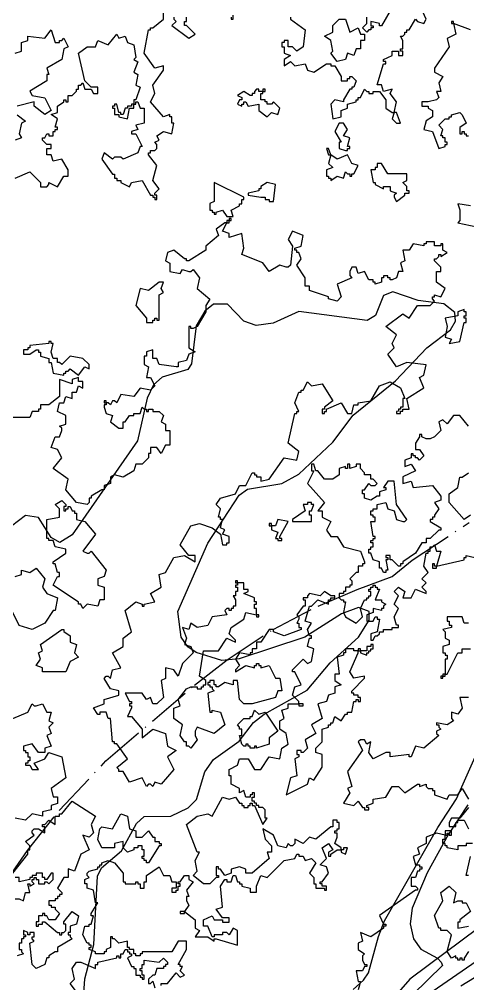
# Model space of a CAD drawing. Header units: metres. Extents: x -400 to 800, y -650 to 500.
# Drawn here: x 184.2 to 237.1, y -586.3 to -472.5 of the extents above; entities that cross this region are included whole.
import ezdxf

# ---------------------------------------------------------------- set-up
doc = ezdxf.new("R2010")
doc.units = ezdxf.units.M
doc.header["$LTSCALE"] = 2
doc.linetypes.add('DASHDOT', pattern=[3.556, 2.54, -0.508, 0, -0.508])
doc.linetypes.add('PHANTOM', pattern=[6.35, 3.175, -0.635, 0.635, -0.635, 0.635, -0.635])
for name, color, linetype in [('SITE-PATH', 84, 'CONTINUOUS'), ('SITE-PROPERTY', 7, 'PHANTOM'), ('SITE-SETBACK-WATER', 1, 'DASHDOT'), ('SITE-TREE-CANOPY', 94, 'CONTINUOUS'), ('TOPO-CONTOUR-MAJOR', 8, 'CONTINUOUS'), ('TOPO-CONTOUR-MINOR', 9, 'CONTINUOUS')]:
    doc.layers.add(name, color=color, linetype=linetype)

msp = doc.modelspace()

# ---------------------------------------------------------------- linework, layer by layer
at = {"layer": 'SITE-PATH'}
for points in [[(223.6, -586.97), (224.8, -585.85), (225.4, -584.99), (226.56, -580.71), (227.29, -578.88), (233.57, -567.86), (235.78, -564.47), (238.92, -557.39)], [(237.11, -565.18), (234.85, -568.64), (232.32, -573.2), (230.56, -577.36), (230.32, -579.21), (230.72, -580.99), (231.57, -582.21), (233.54, -583.28), (233.96, -583.73), (234.11, -584.15), (228.86, -589.27)]]:
    msp.add_lwpolyline(points, dxfattribs=at)
at = {"layer": 'SITE-PROPERTY'}
msp.add_lwpolyline([(240.06, -584.29), (236.27, -586.56)], dxfattribs=at)
at = {"layer": 'SITE-SETBACK-WATER'}
msp.add_lwpolyline([(182.3, -574.66), (185.15, -570.57), (188.88, -565.85), (194.4, -560), (204.87, -551.06), (208.73, -548.07), (214.13, -544.48), (219.44, -541.73), (224.04, -539.78), (228.19, -538.25), (230.55, -536.32), (237.28, -531.87)], dxfattribs=at)
at = {"layer": 'SITE-TREE-CANOPY'}
for points in [[(216.18, -472.25), (216.18, -472.51), (217.93, -473.75), (217.68, -475.76), (216.93, -476.26), (216.43, -475.76), (215.93, -475.76), (215.93, -475.01), (215.43, -475.01), (215.43, -475.26), (215.18, -475.26), (215.18, -475.76), (215.43, -475.76), (215.43, -476.5), (216.18, -476.76), (215.43, -477.26), (215.43, -478), (216.18, -477.5), (216.68, -478), (217.93, -477.76), (218.18, -478.5), (218.93, -478.76), (220.43, -477.76), (220.93, -477.76), (220.93, -478), (221.43, -478), (222.18, -479.26), (222.18, -479.76), (222.93, -479.76), (222.93, -479.51), (223.18, -479.51), (223.18, -479.26), (223.43, -479.26), (223.93, -479.76), (223.68, -480.51), (223.43, -480.51), (223.43, -480.75), (223.18, -480.75), (222.43, -482.01), (222.43, -482.25), (221.43, -482.01), (220.93, -482.51), (221.18, -484.26), (222.18, -484.01), (222.18, -483.25), (222.93, -483.01), (222.93, -482.51), (223.93, -482.25), (223.93, -482.01), (224.18, -482.01), (224.18, -481.75), (224.43, -481.75), (224.93, -480.75), (225.18, -481.01), (225.43, -481.01), (225.43, -481.25), (225.93, -481.25), (225.93, -481.01), (226.68, -481.01), (227.43, -482.01), (227.43, -483.01), (228.18, -483.51), (228.43, -483.51), (228.68, -482.25), (227.93, -481.25), (228.18, -480.75), (227.18, -481.01), (226.93, -480.25), (226.43, -480.25), (227.18, -477.76), (227.43, -477.76), (227.43, -477.5), (227.18, -477.5), (227.18, -477.26), (228.18, -476.76), (228.18, -476.26), (228.93, -476.26), (228.93, -476.76), (229.43, -476.76), (229.43, -476.26), (229.18, -476.26), (229.18, -476), (229.43, -476), (229.43, -475), (229.18, -474.51), (229.43, -474.51), (229.68, -474.26), (229.68, -474.01), (229.93, -474.01), (229.93, -473.76), (230.18, -473.76), (230.93, -472.51), (231.18, -472.75), (231.93, -473.01), (232.18, -472.51), (231.43, -470.75)], [(183.68, -491.26), (185.43, -490.5), (186.68, -491.76), (186.68, -492.26), (187.43, -492.26), (187.68, -492.01), (187.68, -491.76), (188.68, -492.26), (189.43, -491), (189.93, -491), (189.93, -490.26), (189.18, -489), (188.18, -489.26), (187.93, -488.5), (187.43, -488.5), (187.43, -487.76), (187.93, -487.76), (187.93, -487.26), (187.43, -487.26), (186.93, -486.76), (186.93, -486.51), (187.18, -486.51), (187.43, -486.01), (187.68, -486.01), (187.68, -486.25), (188.18, -486.25), (188.18, -485.75), (188.43, -485.75), (188.43, -485.51), (188.68, -485.51), (188.68, -485.25), (188.43, -485.25), (188.68, -484.25), (187.93, -483.75), (188.68, -483.51), (188.68, -482.76), (189.43, -482.26), (189.43, -482.01), (189.68, -482.01), (189.68, -482.26), (189.93, -482.26), (189.93, -481.51), (190.43, -481.51), (190.93, -481), (190.93, -480.76), (191.18, -480.76), (191.18, -480.26), (191.43, -480.26), (191.68, -480), (191.93, -480.76), (192.68, -480.76), (192.93, -481.26), (193.43, -481.26), (193.43, -480.5), (192.68, -480.5), (191.93, -479.76), (191.18, -476.51), (192.18, -475.75), (193.18, -475.75), (193.43, -475.01), (194.68, -475.51), (195.68, -474.25), (195.93, -474.75), (196.68, -474.51), (196.93, -475.25), (197.68, -475.51), (197.93, -477.01), (197.68, -477.26), (198.18, -477.51), (197.68, -478.76), (198.18, -479), (197.93, -480.26), (198.43, -480.5), (197.93, -482.01), (197.68, -482.01), (197.68, -482.51), (197.93, -482.51), (197.93, -482.26), (198.18, -482.26), (198.43, -483.01), (198.93, -483.01), (198.93, -484.75), (197.93, -485.01), (198.18, -485.51), (197.43, -485.76), (197.43, -486.01), (197.93, -486.01), (198.68, -487.5), (198.43, -487.5), (198.18, -488.26), (196.43, -489), (196.18, -488.76), (195.43, -488.76), (195.18, -489), (194.18, -488.26), (193.93, -489), (195.18, -490.76), (195.43, -490.76), (195.43, -491.26), (195.68, -491.26), (195.68, -491.51), (196.18, -491.51), (196.18, -491.76), (197.18, -492.26), (197.43, -491.76), (198.68, -491.51), (199.68, -493.25), (199.93, -493.25), (199.93, -493.51), (200.18, -493.51), (200.18, -493.75), (200.43, -493.75), (200.43, -493.25), (200.18, -493.25), (200.18, -493.01), (200.68, -492.51), (199.93, -491.51), (200.43, -489.76), (199.43, -488.5), (199.43, -488.26), (199.68, -488.26), (199.68, -488), (200.18, -488), (200.43, -487.76), (200.43, -487.26), (200.18, -487.01), (200.68, -486.76), (200.43, -486.26), (201.18, -485.76), (202.18, -486.01), (202.43, -484.75), (202.18, -484.75), (202.18, -484.01), (201.93, -484.01), (201.93, -483.75), (201.18, -484.01), (199.68, -482.26), (200.18, -481.26), (199.93, -480.26), (201.18, -478.5), (201.18, -478), (200.18, -478.26), (198.93, -476.51), (199.43, -473.75), (199.68, -473.75), (199.68, -473.51), (199.93, -473.51), (201.18, -472.51), (201.18, -471.26)], [(209.18, -472.25), (209.18, -472.51), (209.43, -472.51), (209.43, -472.01)], [(227.93, -471.51), (226.93, -473.26), (226.68, -473.26), (226.68, -473.01), (225.68, -472.75), (225.68, -473.26), (225.93, -473.26), (225.93, -473.51), (225.68, -473.51), (225.68, -473.76), (225.43, -473.76), (225.18, -474.01), (224.68, -473.51), (225.18, -473.01), (225.18, -472.25)], [(202.43, -472.26), (202.43, -472.51), (202.68, -472.75), (202.18, -473.25), (204.18, -474.75), (204.93, -474.25), (203.93, -473.25), (203.68, -473.25), (203.68, -472.75), (203.93, -472.75), (203.93, -472.25)], [(237.43, -473.76), (235.43, -473.01), (235.68, -474.26), (234.68, -474.76), (234.93, -475.76), (233.18, -478.26), (233.18, -478.76), (234.18, -479.25), (233.68, -480.01), (233.93, -481.01), (233.43, -481.01), (233.68, -481.75), (233.43, -482.01), (232.43, -482.25), (231.68, -482.25), (231.68, -482.76), (232.43, -482.76), (232.43, -483.01), (232.93, -483.26), (232.93, -484.01), (232.18, -484.5), (231.93, -485.5), (232.93, -485.76), (233.68, -487.76), (234.43, -487.51), (234.43, -487.26), (234.68, -487.26), (234.68, -487), (234.43, -487), (234.43, -486.5), (234.18, -486.5), (234.18, -486.26), (233.93, -486.26), (234.18, -485.5), (233.68, -485), (234.43, -484.26), (234.93, -484.26), (234.93, -484.01), (235.18, -484.01), (235.18, -483.76), (236.18, -483.51), (236.43, -483.76), (236.93, -484.76), (236.18, -485.26), (236.18, -486), (236.43, -486), (236.43, -485.76), (236.68, -485.76), (236.68, -486), (236.93, -486), (236.93, -486.26), (237.18, -486.26)], [(183.68, -476.51), (184.43, -476.25), (184.43, -475.25), (185.18, -475.01), (185.18, -474.51), (187.18, -474.75), (187.93, -473.75), (188.43, -475.25), (188.93, -475.25), (188.93, -475.01), (189.18, -475.01), (189.43, -474.75), (189.93, -475.75), (189.43, -476.01), (189.18, -477.26), (187.43, -478.26), (187.68, -479), (187.43, -479), (187.43, -479.76), (185.43, -481), (185.68, -481.5), (187.18, -481.76), (187.93, -483.26), (187.18, -483.75), (185.93, -482.76), (185.93, -482.26), (183.93, -482.76)], [(183.93, -483.76), (184.93, -484.51), (184.43, -484.75), (184.18, -486.01), (184.43, -486.51), (183.68, -486.75)], [(237.43, -494.5), (235.93, -494.26), (236.18, -495), (236.18, -496.26), (235.93, -496.5), (238.18, -497.01)], [(200.93, -586.5), (200.93, -586.26), (201.68, -586.26), (202.68, -585), (203.18, -585.5), (203.68, -585.26), (203.18, -584.76), (203.43, -584.26), (203.18, -584.26), (203.18, -584.01), (202.93, -584.01), (203.93, -582.25), (203.93, -581.25), (202.93, -581.25), (202.18, -582.51), (198.68, -582.51), (198.68, -582.75), (198.43, -582.75), (198.43, -583.01), (197.93, -583.01), (197.93, -582.75), (197.68, -582.75), (197.68, -582.25), (197.18, -582.25), (197.18, -582.01), (196.93, -582.01), (196.93, -581.25), (195.93, -581.51), (195.43, -581.01), (195.18, -581.01), (195.18, -580.75), (194.93, -580.75), (194.93, -582.01), (194.43, -582.25), (194.43, -582.51), (194.18, -582.51), (194.18, -582.75), (193.18, -582.75), (193.18, -582.51), (192.43, -582.25), (192.43, -582.01), (192.68, -582.01), (192.68, -581.75), (192.43, -581.75), (192.43, -581.51), (192.18, -581.51), (191.68, -580.51), (191.93, -579.51), (192.43, -579.51), (192.43, -579.26), (192.68, -579.26), (192.93, -578.26), (192.68, -578.26), (192.68, -578), (193.43, -576.76), (193.18, -576.76), (192.93, -575.26), (192.18, -575.01), (192.18, -574.51), (191.93, -574.51), (191.93, -574.01), (192.43, -573.75), (192.18, -573.51), (192.18, -573.25), (192.43, -573.01), (193.43, -572.75), (193.43, -572.51), (193.68, -572.51), (193.68, -572.25), (193.93, -572.25), (193.93, -572.01), (194.68, -571.75), (195.43, -572.01), (196.43, -573.25), (196.43, -574.26), (196.68, -574.26), (196.68, -574.51), (197.93, -574.51), (197.93, -574.26), (198.18, -574.26), (198.18, -574.51), (198.43, -574.51), (198.43, -575.01), (198.93, -575.01), (198.93, -574.26), (199.18, -574.26), (199.18, -573.51), (200.68, -572.51), (201.18, -573.51), (201.93, -573.51), (202.18, -574.26), (202.68, -574.26), (202.68, -575), (202.18, -575), (202.18, -575.5), (202.68, -575.5), (202.68, -575.26), (202.93, -575.26), (202.93, -574.76), (203.18, -574.76), (203.18, -574.51), (202.93, -574.51), (202.93, -574.26), (203.18, -574.26), (203.68, -573.51), (204.18, -573.51), (204.18, -574.01), (204.68, -574.26), (203.93, -575.26), (204.18, -576), (203.93, -576), (203.93, -576.5), (204.18, -577), (203.68, -577.76), (204.93, -578.76), (204.93, -579.75), (205.43, -580.01), (204.93, -580.75), (206.43, -580.75), (207.18, -581.25), (207.18, -581.01), (207.43, -581.01), (209.93, -581.75), (209.93, -580.01), (209.43, -579.75), (208.93, -580.51), (208.68, -580.25), (208.18, -580.25), (208.18, -580.51), (207.18, -580.51), (207.18, -580.75), (206.93, -580.75), (206.43, -579.51), (205.93, -579.51), (205.93, -578.76), (206.93, -578.26), (207.18, -578.76), (208.18, -578.76), (208.18, -579.01), (208.93, -579.01), (208.93, -578.51), (208.18, -578.51), (207.43, -577.51), (208.18, -577.26), (207.93, -574.76), (208.43, -574.01), (208.68, -574.01), (208.68, -574.26), (209.18, -574.26), (209.43, -573.51), (209.68, -573.51), (209.93, -574.26), (210.18, -574.26), (210.18, -574.5), (210.43, -574.5), (210.43, -574.76), (211.43, -575), (211.43, -575.5), (212.18, -575.5), (212.18, -574.76), (212.68, -573.51), (213.43, -573.76), (215.43, -571.75), (216.68, -571.51), (216.93, -571.01), (217.18, -571.01), (217.18, -571.25), (217.68, -571.25), (217.93, -571.76), (218.68, -571.51), (219.18, -572.01), (218.43, -573.26), (218.93, -573.76), (218.93, -574.5), (219.18, -574.5), (219.18, -575), (220.18, -575), (220.18, -575.26), (220.43, -575.26), (220.43, -574.76), (219.93, -574.76), (219.93, -574.5), (219.68, -574.5), (219.68, -574.26), (219.93, -574.26), (220.68, -573.26), (220.43, -572.51), (219.68, -572.26), (220.43, -571.51), (219.93, -570.25), (220.68, -569.75), (221.18, -570.51), (220.68, -570.75), (220.68, -571.25), (220.93, -571.25), (220.93, -571.01), (221.68, -570.51), (222.18, -570.51), (222.18, -570.25), (221.43, -569.75), (221.68, -569.01), (221.68, -568.51), (221.43, -568.51), (221.43, -568.25), (221.68, -568.25), (221.68, -568.01), (221.93, -568.01), (221.93, -567.26), (221.68, -567.26), (221.68, -567.01), (221.18, -567.01), (221.18, -567.76), (220.93, -567.76), (219.18, -569.25), (218.43, -569.01), (217.68, -569.75), (216.68, -569.25), (216.68, -569.75), (216.43, -570.01), (216.18, -570.01), (215.93, -569.75), (215.68, -570.25), (214.68, -570.01), (214.18, -568.76), (212.93, -568.01), (213.18, -569.25), (213.93, -570.01), (213.93, -570.75), (213.43, -570.75), (213.68, -571.51), (211.68, -573.26), (210.93, -573.26), (210.93, -572.76), (210.18, -572.51), (209.18, -572.76), (209.18, -573.26), (208.43, -573.51), (207.93, -572.76), (207.68, -572.76), (207.68, -572.51), (207.43, -572.51), (207.43, -573.51), (207.68, -573.51), (207.68, -573.76), (207.43, -573.76), (206.68, -574.5), (205.93, -574.51), (204.68, -573.51), (205.18, -573.01), (204.93, -571.75), (205.43, -570.75), (205.18, -570.75), (203.93, -567.5), (205.18, -566.5), (206.43, -566.26), (206.93, -566.5), (208.18, -564.26), (208.93, -564.5), (209.68, -564.26), (210.18, -565), (210.43, -565), (210.43, -565.26), (210.68, -565.26), (210.68, -565.5), (211.18, -565.5), (211.18, -565.26), (211.43, -565.26), (211.43, -565), (211.68, -565), (211.68, -565.26), (211.93, -565.26), (212.93, -567.51), (213.43, -566.76), (213.18, -566.76), (213.18, -565.76), (212.93, -565.5), (212.43, -565.5), (212.43, -565.26), (212.18, -565.26), (212.18, -565), (211.93, -565), (211.93, -564.76), (211.68, -564.76), (211.68, -564.26), (211.93, -564.26), (211.93, -563.76), (211.68, -563.76), (211.68, -564.01), (211.43, -564.01), (211.43, -564.26), (210.93, -564.26), (210.68, -563.51), (210.18, -563.76), (210.18, -563.26), (209.18, -562.76), (209.18, -561.75), (208.93, -561.75), (208.93, -561.01), (209.93, -560.51), (210.18, -559.75), (211.18, -559.75), (211.93, -561.01), (212.68, -561.01), (213.68, -559.51), (214.93, -559.75), (215.18, -558.51), (215.93, -558.01), (215.68, -556.76), (214.93, -556.26), (214.93, -555.26), (215.43, -555), (215.18, -554.01), (215.93, -553.76), (215.93, -553.26), (217.18, -553.26), (217.18, -553.01), (216.43, -552.26), (216.68, -551.25), (217.43, -551.01), (216.68, -549.51), (216.43, -549.51), (216.43, -549.25), (217.68, -548.01), (218.18, -548.51), (218.68, -548.26), (218.93, -546.76), (218.18, -546.5), (218.43, -545.5), (218.68, -545.5), (218.68, -545.26), (218.43, -545.26), (218.18, -544.5), (218.68, -543.76), (217.93, -543.51), (218.43, -541.75), (218.68, -541.75), (219.43, -541.01), (220.68, -541.51), (220.68, -541.01), (220.93, -541.01), (220.93, -540.75), (221.43, -540.75), (221.43, -540.51), (220.93, -540.51), (220.18, -540.01), (219.68, -540.51), (218.43, -540.25), (218.18, -540.51), (218.18, -540.75), (217.68, -540.75), (217.68, -541.01), (217.93, -541.01), (217.93, -541.75), (217.68, -541.75), (216.93, -542.76), (217.18, -543.01), (217.18, -543.26), (216.93, -543.76), (217.18, -543.76), (217.18, -544.26), (217.43, -544.26), (217.43, -544.5), (215.43, -545.26), (214.18, -544.76), (214.18, -544.5), (213.68, -544.51), (212.68, -546), (212.18, -546), (212.18, -546.76), (211.68, -546.76), (211.68, -547.26), (211.43, -547.26), (211.43, -547.5), (210.18, -547.26), (209.68, -548.01), (210.18, -548.76), (209.68, -549.26), (209.68, -549.51), (210.93, -548.76), (211.93, -549.01), (211.93, -548.76), (212.18, -548.76), (212.18, -548.51), (212.43, -548.51), (212.43, -548.76), (212.68, -548.76), (212.68, -549.01), (213.68, -548.76), (214.43, -550.25), (214.93, -550.25), (215.18, -551.75), (214.68, -551.75), (214.43, -552.51), (211.68, -553.26), (210.68, -553.26), (210.18, -552.75), (209.93, -550.51), (209.43, -550.51), (209.43, -551.01), (208.43, -550.75), (207.68, -551.25), (207.43, -551.25), (207.43, -551.01), (207.18, -551.01), (207.18, -550.51), (206.68, -550.51), (206.68, -550.75), (206.43, -550.75), (206.43, -551.01), (206.68, -551.01), (206.68, -551.25), (206.93, -551.25), (206.93, -551.51), (207.18, -551.75), (206.43, -552.01), (206.68, -554.26), (206.93, -554.26), (206.93, -554.01), (207.93, -554.26), (208.43, -555.76), (207.18, -556.76), (205.18, -556), (204.93, -556.5), (204.93, -557), (205.18, -557.5), (204.43, -558.51), (204.18, -558.26), (203.93, -558.26), (203.93, -557.76), (203.68, -557.76), (203.18, -557), (203.43, -555.76), (202.43, -555.01), (202.43, -553.76), (203.18, -553.51), (202.93, -552.75), (203.93, -551.51), (204.43, -551.25), (205.18, -551.25), (205.18, -551.51), (205.68, -551.51), (205.68, -551.25), (205.93, -551.25), (205.93, -551.01), (206.18, -551.01), (206.18, -550.51), (205.43, -550.01), (205.93, -547), (207.68, -547), (208.68, -545.5), (209.68, -546), (209.68, -545.76), (208.93, -545), (209.18, -544.26), (210.68, -543.26), (210.93, -542.51), (212.18, -542.75), (212.18, -542.01), (211.93, -542.01), (211.93, -541.51), (212.18, -541.51), (212.18, -541.25), (211.93, -541.25), (211.93, -540.75), (210.68, -540.25), (211.18, -540.01), (211.18, -539.76), (210.68, -539.76), (210.68, -539.01), (209.93, -539.01), (209.93, -539.26), (209.68, -539.26), (209.68, -539.51), (209.93, -539.51), (209.93, -540.01), (209.68, -540.01), (209.68, -540.51), (209.43, -540.51), (209.68, -541.01), (209.68, -541.75), (209.43, -541.75), (209.43, -542.01), (209.18, -542.01), (209.18, -542.25), (208.93, -542.25), (208.93, -542.01), (208.68, -542.01), (208.43, -542.25), (208.68, -542.75), (206.93, -543.01), (206.43, -544.01), (205.18, -544.26), (204.43, -543.76), (204.18, -544.51), (203.43, -544.26), (203.93, -545.5), (203.68, -546.26), (204.43, -546.5), (204.68, -547.26), (203.43, -548.5), (202.93, -550.01), (202.43, -549.26), (201.43, -549.01), (201.43, -550.26), (200.93, -550.51), (201.18, -552.51), (200.43, -553.25), (199.93, -553.25), (199.68, -552.51), (199.18, -552.75), (198.68, -552.01), (196.68, -552.01), (197.18, -553.01), (197.43, -553.01), (197.43, -553.25), (197.18, -553.25), (197.18, -553.51), (197.43, -553.51), (197.43, -553.75), (196.93, -554.76), (197.43, -554.76), (198.68, -556.26), (198.68, -557.26), (199.93, -556.26), (201.43, -556.76), (201.68, -558.26), (202.68, -558.76), (201.68, -559.51), (202.43, -561.01), (200.93, -562.75), (200.18, -562.51), (199.93, -563.01), (199.68, -562.75), (199.43, -562.75), (199.18, -563.01), (198.68, -562.01), (197.18, -562.51), (196.43, -561.25), (195.93, -561.25), (195.93, -561.01), (195.68, -560.76), (196.93, -559.76), (195.68, -558), (195.43, -558), (195.43, -557.76), (195.18, -557.76), (194.93, -555.01), (194.68, -555.01), (194.43, -554.25), (193.68, -554.25), (193.68, -554.51), (193.43, -554.51), (192.93, -553.75), (194.18, -553.25), (194.18, -552.75), (195.93, -552.25), (195.93, -551.75), (194.93, -551.51), (194.18, -550.26), (194.43, -550.01), (194.68, -550.01), (194.93, -550.26), (195.18, -549.26), (196.18, -549), (195.18, -547.26), (196.43, -546.5), (196.43, -545.51), (197.43, -544.76), (196.68, -542.25), (197.93, -541.25), (198.68, -541.51), (198.68, -541.75), (198.93, -541.75), (198.93, -541.51), (200.18, -541.25), (199.68, -540.26), (200.93, -539.51), (200.68, -538), (201.43, -537.76), (202.43, -536), (203.68, -535.76), (204.93, -536.5), (204.93, -535.76), (204.18, -535.76), (203.18, -534.51), (204.43, -532.25), (205.43, -532.01), (206.93, -532.51), (207.93, -533.25), (208.18, -534.51), (208.68, -534.51), (208.68, -534.26), (208.93, -534.26), (208.93, -533.51), (208.18, -533.25), (208.43, -532.75), (207.93, -532.51), (208.18, -531.51), (207.93, -531.51), (207.93, -531.25), (207.68, -531.25), (207.93, -530.26), (207.43, -529.76), (207.93, -529.01), (209.68, -528.51), (210.18, -527.5), (210.93, -527.5), (211.68, -526), (211.93, -526), (211.93, -526.26), (212.18, -526.26), (212.18, -526.5), (212.68, -526.5), (212.68, -527), (213.68, -526.76), (215.43, -524.26), (216.93, -524.51), (217.18, -523.51), (215.93, -522.51), (216.68, -519.01), (216.93, -519.01), (216.93, -518.76), (217.18, -518.76), (216.68, -517.76), (217.18, -516.5), (217.43, -516.5), (217.43, -516.26), (217.68, -516.26), (218.18, -515.26), (218.68, -515.76), (219.93, -515.5), (221.18, -517.5), (220.18, -518.26), (220.18, -518.51), (219.93, -518.51), (219.93, -519.01), (220.18, -519.01), (220.18, -518.76), (220.43, -518.76), (220.43, -518.51), (222.18, -517.76), (222.93, -519.01), (223.43, -519.01), (223.68, -518.01), (224.18, -518.01), (224.18, -517.76), (225.68, -517.51), (226.68, -515.76), (227.93, -515.26), (229.18, -516), (229.68, -517.26), (229.43, -517.26), (229.43, -518.26), (229.18, -518.26), (229.18, -518.51), (228.93, -518.51), (228.93, -518.75), (228.68, -518.76), (228.68, -519.01), (229.18, -519.01), (229.18, -518.75), (229.43, -518.75), (229.43, -518.51), (230.18, -518.51), (229.93, -517.26), (231.93, -516), (231.43, -514.76), (231.93, -514.5), (232.18, -513.26), (229.93, -513.01), (228.68, -513.51), (227.68, -512.01), (228.43, -511.25), (228.18, -510.75), (228.68, -509.75), (227.43, -508.76), (229.43, -507.26), (230.18, -507.76), (231.18, -506.26), (232.68, -506.26), (233.18, -505.76), (232.93, -505.5), (232.93, -505.26), (233.18, -505.26), (233.18, -505), (233.93, -505.26), (234.43, -504.26), (233.43, -503.51), (233.43, -502.26), (233.93, -502.26), (233.93, -501.75), (233.18, -501.01), (233.18, -500.75), (233.43, -500.75), (233.68, -500.51), (233.68, -500.25), (233.93, -500.25), (233.93, -500.51), (234.68, -500.01), (234.18, -499.75), (234.18, -499.01), (233.93, -499.01), (233.93, -499.25), (233.18, -499.25), (233.18, -498.76), (232.18, -498.76), (232.18, -499.01), (231.93, -499.01), (231.93, -499.25), (230.68, -499.01), (230.18, -499.75), (229.43, -499.75), (229.68, -501.01), (229.18, -501.25), (229.43, -502.25), (228.93, -502.25), (228.68, -503.01), (228.18, -503.26), (227.93, -503.26), (227.93, -503.01), (227.68, -503.01), (227.68, -502.76), (227.18, -502.76), (227.18, -503.01), (226.93, -503.01), (226.93, -503.51), (226.18, -503.76), (226.18, -503.51), (225.93, -503.51), (225.93, -503.26), (225.43, -503.26), (224.93, -502.25), (224.18, -502.51), (223.93, -501.75), (223.43, -501.75), (223.18, -502.25), (223.18, -502.75), (223.43, -503.01), (221.68, -503.76), (222.18, -505.26), (221.68, -505.76), (220.68, -505.5), (220.68, -505.26), (218.43, -504.51), (218.43, -504.01), (217.93, -504.01), (217.93, -503.01), (216.93, -501.51), (217.43, -500.75), (217.18, -500.01), (216.93, -500.01), (216.93, -499.76), (216.68, -499.76), (216.68, -499.51), (217.43, -499.26), (217.68, -498), (216.43, -497.5), (215.93, -498.5), (216.43, -499.26), (216.18, -501.51), (215.93, -501.75), (215.68, -501.75), (214.93, -501.51), (213.68, -502.25), (212.93, -501.25), (210.43, -500.26), (210.68, -499.51), (210.43, -497.76), (208.93, -498.26), (208.93, -497.76), (208.18, -497.5), (208.68, -496.5), (208.43, -496.5), (207.43, -497.26), (207.68, -498), (206.18, -499.26), (206.18, -499.76), (204.18, -501.01), (203.93, -501.01), (203.93, -500.76), (203.68, -500.76), (202.43, -499.76), (201.68, -500.01), (201.43, -501.01), (201.93, -501.26), (201.93, -502.25), (203.18, -502.51), (203.43, -502.01), (204.18, -502.25), (204.43, -502.25), (204.68, -502.01), (205.43, -503.01), (205.18, -504.25), (206.68, -505.51), (206.18, -506.26), (206.18, -507), (205.18, -508.76), (204.68, -509), (204.43, -509), (204.43, -508.76), (204.18, -508.76), (204.18, -511.25), (204.93, -511.75), (204.18, -512.01), (203.93, -512.75), (202.93, -513.01), (202.93, -513.51), (202.68, -513.51), (200.68, -513.25), (200.43, -512.51), (199.93, -512.51), (199.93, -511.51), (199.18, -511.75), (199.18, -512.25), (198.93, -512.25), (198.93, -513.25), (199.43, -513.51), (199.18, -514.76), (199.68, -514.76), (200.18, -515.76), (199.68, -516.26), (198.43, -516.01), (197.68, -517), (196.18, -516.76), (195.68, -517.76), (195.43, -517.5), (195.18, -517.5), (194.93, -518), (194.68, -517.76), (194.43, -517.76), (194.43, -518), (194.18, -518), (194.18, -518.26), (194.43, -519), (195.18, -519.26), (194.93, -520), (195.93, -520.76), (196.43, -520.76), (196.43, -520.01), (196.68, -520.01), (197.18, -519.26), (197.68, -519.26), (197.68, -519), (198.43, -519), (198.68, -518.26), (198.93, -518.5), (199.18, -518.5), (199.18, -518.76), (199.43, -518.76), (199.43, -518.5), (199.93, -518.5), (199.93, -518.76), (200.68, -518.76), (201.18, -519.26), (200.93, -520.01), (201.43, -520.26), (201.43, -521.01), (201.93, -521.01), (201.93, -522.75), (201.43, -522.75), (200.93, -523.75), (200.43, -523.01), (199.68, -523.01), (199.68, -523.75), (199.43, -523.75), (199.43, -524.25), (198.68, -525.01), (197.93, -525.01), (197.68, -525.76), (196.43, -526.51), (195.43, -526.26), (194.93, -526.51), (194.93, -527.26), (194.18, -527.5), (194.18, -528), (193.93, -528), (192.68, -528.76), (192.68, -529), (192.43, -529), (192.43, -529.5), (192.18, -529.76), (190.93, -529.5), (189.68, -528), (189.93, -526.76), (188.18, -525.51), (189.18, -524.25), (188.68, -523.25), (187.93, -523.01), (188.43, -521.76), (188.93, -521.76), (189.18, -521.01), (189.18, -520.76), (188.93, -520.5), (189.68, -520.26), (189.68, -519.26), (188.68, -518.76), (188.93, -517.76), (189.43, -517.76), (189.68, -517.01), (190.43, -517.26), (190.43, -516.51), (190.93, -516.51), (191.18, -515.76), (191.68, -516.01), (191.68, -515.25), (191.18, -515.25), (191.18, -514.75), (190.43, -515.01), (190.43, -515.51), (188.93, -515.01), (188.93, -517.01), (187.68, -518), (186.68, -518), (186.68, -518.5), (186.43, -518.5), (186.43, -518.76), (185.68, -518.76), (185.43, -519.5), (183.43, -519.5)], [(237.18, -520.51), (236.18, -519.25), (235.43, -519.25), (234.68, -520.25), (234.18, -519.75), (233.68, -520.01), (233.93, -521.01), (233.18, -521.76), (232.68, -522.01), (232.18, -522.01), (231.68, -521.76), (231.68, -521.51), (231.43, -521.51), (231.43, -521.76), (230.93, -522.51), (230.93, -523.26), (231.43, -523.26), (231.93, -524), (231.43, -524.5), (231.18, -524.26), (230.93, -524.26), (230.93, -524), (230.68, -524), (230.68, -523.76), (230.43, -523.76), (230.43, -524.26), (229.68, -524.5), (229.68, -525.26), (230.43, -525), (230.93, -525.76), (229.43, -526.5), (229.43, -527.26), (230.43, -527.01), (230.68, -527.76), (232.93, -527.51), (233.93, -528.75), (233.93, -529.25), (233.18, -529.51), (233.68, -530.25), (233.18, -531.01), (233.18, -531.26), (232.93, -531.26), (232.93, -531.51), (232.68, -531.51), (232.68, -531.76), (233.93, -532.51), (233.93, -532.76), (233.68, -532.76), (232.68, -533.76), (232.18, -533.76), (232.18, -534.26), (231.68, -534.26), (230.93, -535.5), (229.43, -536.51), (229.43, -536.76), (229.18, -536.76), (229.18, -537.01), (228.93, -537.01), (228.18, -536.26), (227.93, -536.26), (227.93, -535.76), (227.43, -535.76), (227.43, -536), (227.68, -536), (227.68, -536.26), (227.43, -536.26), (227.68, -537.51), (227.43, -537.51), (227.43, -537.76), (227.18, -537.76), (226.93, -537.26), (226.68, -537.26), (226.68, -536.5), (225.93, -536.26), (225.68, -535.5), (225.43, -535.5), (225.43, -535), (225.68, -535), (225.68, -534.76), (225.93, -534.76), (225.93, -534.26), (225.68, -534.26), (225.68, -534), (225.93, -534), (225.93, -533.76), (226.18, -533.76), (226.18, -533.51), (225.93, -533.51), (225.68, -531.75), (226.18, -531.75), (226.18, -531.25), (225.93, -531.25), (225.93, -531.01), (225.68, -531.01), (225.68, -530.51), (225.93, -530.51), (225.93, -530.25), (226.43, -530.25), (226.43, -529.75), (227.43, -529.51), (227.68, -530.25), (228.43, -530.51), (228.68, -531.51), (229.43, -531.76), (229.68, -531.76), (229.93, -531.51), (228.68, -529.75), (228.43, -527.01), (227.68, -527.01), (227.18, -527.76), (227.43, -527.76), (227.43, -528.01), (226.68, -528.26), (226.68, -528.75), (226.43, -528.75), (225.68, -529.25), (224.93, -529.01), (224.93, -528.51), (224.68, -528.51), (224.68, -528.01), (224.93, -528.01), (225.43, -527.26), (225.68, -527.51), (226.18, -527.51), (226.43, -527.26), (225.93, -526.76), (225.68, -526.76), (225.68, -526.26), (224.93, -526.26), (224.93, -526), (224.43, -525.5), (224.43, -525), (223.93, -525), (223.93, -525.26), (223.18, -525.5), (223.18, -525), (222.93, -525), (222.93, -525.5), (222.68, -525.5), (222.68, -525.26), (221.93, -525.5), (221.93, -526.26), (221.18, -526.76), (220.18, -526.76), (219.43, -525.76), (219.18, -525.76), (218.93, -525), (218.68, -525), (218.68, -525.76), (218.93, -525.76), (218.18, -527.26), (220.18, -529.51), (219.43, -530.51), (219.93, -530.51), (219.93, -531.25), (220.93, -531.75), (220.43, -532.76), (220.93, -533.51), (221.68, -533.51), (222.43, -534.76), (224.43, -535.26), (224.93, -536.5), (224.93, -536.76), (224.68, -536.76), (224.68, -537.01), (224.18, -537.01), (224.18, -537.76), (223.93, -537.76), (223.18, -538.51), (223.43, -538.76), (223.43, -539.25), (223.18, -539.25), (223.18, -539.51), (222.68, -539.51), (222.68, -540.01), (222.43, -540.01), (222.43, -540.25), (221.93, -540.25), (221.93, -540.75), (222.18, -541.01), (222.43, -541.01), (222.43, -541.25), (222.68, -541.25), (222.43, -542.51), (222.68, -543.01), (223.93, -543.76), (224.68, -543.01), (224.43, -542.01), (224.93, -541.01), (225.18, -541.01), (225.18, -540.75), (225.43, -540.75), (225.43, -540.51), (225.68, -540.51), (225.68, -540.01), (225.43, -540.01), (225.43, -539.75), (225.68, -539.75), (225.68, -539.51), (225.93, -539.51), (225.93, -539.25), (226.18, -539.25), (226.18, -539.51), (226.43, -539.51), (226.43, -539.75), (226.68, -539.75), (226.18, -541.01), (226.93, -541.01), (226.93, -541.25), (227.43, -541.51), (227.18, -541.76), (227.18, -542.01), (226.93, -542.01), (226.93, -542.26), (225.93, -542.01), (225.93, -542.51), (225.18, -542.76), (225.18, -543.5), (225.93, -543.5), (226.18, -543.01), (226.43, -543.01), (226.43, -543.26), (226.68, -543.26), (226.43, -544.76), (225.68, -545), (225.68, -545.76), (225.93, -545.76), (226.18, -545.26), (226.43, -545.26), (226.68, -545), (226.68, -544.76), (227.18, -544.76), (227.18, -544.5), (228.18, -544.5), (228.18, -544.26), (228.93, -544.26), (228.93, -544), (228.68, -544), (228.43, -543.01), (228.93, -542.01), (228.43, -541.51), (228.93, -540.51), (228.43, -540.01), (228.93, -539.51), (229.68, -540.01), (229.43, -540.75), (230.43, -540.75), (230.93, -539.75), (232.18, -540.25), (232.18, -540.01), (231.68, -539.51), (232.18, -539.01), (231.68, -538.51), (232.43, -537.76), (231.93, -537.01), (232.18, -535.5), (232.43, -535.5), (232.43, -535.26), (232.68, -535.26), (232.68, -534.76), (232.93, -534.76), (233.18, -534.5), (233.43, -535.26), (233.93, -535.26), (233.43, -537.01), (236.68, -536.26), (236.68, -536.01), (236.93, -536.01), (236.93, -535.76), (237.93, -536.01)], [(237.43, -531.01), (236.68, -531.51), (234.93, -529.51), (234.93, -528.51), (235.93, -527.76), (236.18, -526.51), (236.43, -526.51), (237.18, -526)], [(183.68, -538.26), (184.43, -538), (184.43, -537.5), (185.43, -537.76), (186.18, -537.26), (187.18, -538.5), (186.93, -539.5), (187.43, -540.26), (188.68, -540.76), (188.43, -542.25), (188.18, -542.25), (187.18, -543.75), (185.68, -544.51), (184.18, -544.01), (183.43, -542.51)], [(237.18, -543.76), (236.68, -543.76), (236.43, -543), (234.68, -543), (234.68, -543.5), (234.93, -543.5), (234.93, -544), (235.18, -544), (235.18, -544.26), (234.18, -544.5), (234.43, -544.76), (234.43, -545.5), (234.93, -545.76), (234.93, -546.26), (234.18, -546.51), (234.18, -547.26), (234.43, -547.26), (234.43, -547.51), (234.68, -547.51), (234.68, -548.01), (234.43, -548.01), (234.43, -549.75), (234.68, -549.75), (235.93, -547.26), (236.43, -547.26), (236.43, -546.76), (237.43, -546.76)], [(237.18, -552.5), (236.18, -552.5), (236.43, -553.76), (235.93, -554.5), (235.18, -554.26), (235.18, -555), (235.43, -555.26), (234.68, -555.76), (233.43, -555.5), (233.43, -555.76), (233.68, -555.76), (233.68, -556.01), (233.93, -556.26), (233.43, -556.51), (233.43, -556.76), (233.68, -557.01), (231.93, -558.51), (230.93, -558.25), (230.43, -559.51), (230.18, -559.51), (230.18, -559.25), (227.93, -559.51), (227.93, -559.01), (227.43, -559.01), (225.93, -559.75), (225.43, -559.01), (225.68, -557.76), (225.18, -558.01), (224.93, -557.51), (224.43, -557.51), (224.18, -557.76), (224.68, -558.75), (222.93, -561.25), (223.43, -563.01), (222.93, -563.26), (223.18, -563.76), (222.43, -565), (223.68, -565.26), (224.18, -564.76), (224.68, -565.5), (224.93, -565.5), (224.93, -565.76), (225.43, -565.76), (225.43, -565.5), (225.18, -565.5), (225.18, -565.26), (225.93, -565), (225.93, -564.5), (227.43, -564.26), (228.18, -563), (228.93, -563), (229.68, -563.76), (231.18, -562.76), (231.43, -562.76), (231.43, -563), (232.18, -562.76), (232.18, -563), (232.43, -563.26), (232.93, -563.26), (232.93, -563.5), (233.18, -563.5), (233.18, -564), (234.68, -564.5), (234.93, -564), (235.93, -564), (236.43, -563.26), (237.18, -564.5)], [(183.43, -555.01), (185.18, -554.25), (185.68, -553.25), (185.93, -553.51), (186.18, -553.51), (186.93, -553.25), (187.43, -554.25), (187.93, -554.25), (187.68, -555.26), (188.18, -555.51), (187.68, -556.01), (187.93, -556.76), (187.43, -557), (187.93, -558.26), (187.18, -558.5), (187.18, -559), (186.43, -559), (185.68, -558), (184.68, -558.26), (184.68, -558.76), (184.93, -558.76), (184.93, -559), (185.18, -559), (185.18, -559.5), (185.43, -559.5), (185.43, -560.01), (185.18, -560.01), (185.18, -560.26), (184.93, -560.26), (184.93, -560.51), (185.43, -560.51), (185.68, -561.01), (186.43, -561.01), (185.93, -560.26), (187.18, -559.76), (187.68, -559), (189.18, -559.5), (189.68, -562.01), (187.93, -563.25), (188.18, -564.25), (188.68, -564.25), (188.68, -565.01), (187.93, -565.26), (187.93, -565.76), (186.93, -566.01), (186.93, -566.51), (185.68, -566.26), (184.93, -567), (183.68, -566.76)], [(183.43, -573.25), (185.18, -571.01), (185.18, -570.51), (185.43, -570.51), (185.43, -570.01), (184.93, -569.5), (185.93, -568.76), (185.68, -568.5), (185.68, -568.26), (185.93, -568), (186.43, -568), (187.18, -568.5), (187.18, -567.76), (186.93, -567.76), (186.93, -567.5), (187.18, -567.5), (187.68, -567), (188.43, -567.5), (188.43, -566.5), (188.93, -566.5), (188.93, -566.26), (189.18, -566.26), (190.43, -564.76), (193.18, -566.5), (192.68, -567.5), (192.93, -568.5), (192.43, -569), (191.68, -568.76), (192.43, -570.51), (191.43, -571.01), (190.68, -573.01), (189.93, -572.75), (189.93, -573.75), (189.43, -573.75), (188.68, -575.01), (189.18, -575.51), (189.18, -575.76), (188.93, -575.76), (188.93, -576.01), (188.68, -576.01), (188.68, -576.26), (188.43, -576.26), (188.43, -576.5), (187.68, -576.5), (187.68, -577), (187.93, -577), (187.93, -577.26), (188.43, -577.26), (188.43, -577.5), (188.93, -578), (188.43, -578.76), (187.68, -578.76), (187.43, -578.26), (187.18, -578.26), (187.18, -578), (186.93, -578), (186.93, -578.26), (186.43, -578.26), (186.43, -579), (186.18, -579), (186.18, -579.51), (186.43, -579.51), (186.43, -579.26), (186.93, -579.26), (186.93, -579), (187.18, -579), (188.68, -580.26), (188.93, -580.26), (188.93, -580.51), (189.18, -580.51), (189.18, -580.26), (189.43, -580.26), (189.68, -580.01), (189.68, -579.26), (189.43, -579.26), (189.43, -579), (190.43, -577.76), (191.18, -578.26), (190.93, -579.26), (190.18, -579.51), (190.18, -580.26), (189.93, -580.26), (189.93, -580.51), (190.18, -580.51), (190.18, -580.76), (190.43, -581.01), (188.68, -582.01), (188.68, -582.51), (188.43, -582.51), (187.68, -583.01), (187.68, -583.25), (187.43, -583.25), (187.18, -584.01), (186.18, -584.51), (185.68, -584.01), (185.43, -581.51), (185.93, -581.26), (185.68, -581.01), (185.68, -580.76), (185.93, -580.76), (185.93, -580.26), (185.43, -580.26), (185.43, -580.51), (185.18, -580.51), (185.18, -580.26), (184.68, -580.01), (184.68, -580.51), (184.93, -580.51), (184.93, -580.76), (184.68, -580.76), (184.68, -581.01), (184.43, -581.01), (184.43, -581.51), (184.18, -581.51), (184.18, -582.25), (184.43, -582.25), (184.43, -582.51), (184.68, -582.75), (183.93, -583.01)], [(237.18, -565.51), (236.18, -566.76), (235.18, -566.76), (234.93, -567.25), (234.93, -567.75), (235.68, -567.75), (235.68, -567.25), (235.93, -567.25), (235.93, -567.01), (236.68, -567.01), (237.18, -568.01)], [(237.68, -569.75), (236.93, -569.75), (236.93, -570.01), (235.93, -570.01), (235.93, -570.51), (234.68, -570.26), (234.68, -570.01), (234.43, -570.01), (234.43, -569.75), (234.18, -569.75), (234.18, -569.25), (234.43, -569.25), (234.43, -568.75), (233.43, -568.51), (232.18, -569.01), (232.18, -569.75), (231.18, -570.25), (231.43, -571.01), (230.68, -571.26), (230.93, -572.26), (231.43, -572.26), (231.43, -572.5), (231.68, -572.5), (231.68, -572.76), (231.43, -572.76), (231.43, -573), (231.18, -573), (230.93, -573.76), (230.43, -573.76), (230.43, -574.76), (230.93, -574.76), (231.18, -575), (231.18, -575.26), (230.93, -575.26), (226.68, -578.25), (227.18, -579.25), (227.43, -579.25), (227.43, -579.51), (227.18, -579.51), (227.18, -579.75), (225.68, -580.76), (224.43, -580.25), (224.68, -581.26), (224.18, -581.51), (224.18, -582.26), (224.93, -582.76), (224.68, -583), (224.68, -583.5), (224.93, -584), (225.18, -584), (225.18, -584.26), (224.93, -584.26), (224.68, -584.76), (223.93, -584.76), (224.18, -586.01), (224.43, -586.01), (224.18, -587.01)], [(237.18, -573.5), (236.93, -573.5), (237.43, -571.26)], [(183.68, -576.26), (184.18, -576.26), (184.68, -576.5), (184.93, -575.51), (185.43, -575.51), (185.18, -574.51), (185.43, -574.51), (185.43, -574.76), (185.93, -574.51), (185.68, -574.25), (185.68, -574.01), (185.93, -574.01), (185.93, -573.75), (186.18, -573.75), (186.18, -574.01), (186.43, -574.01), (186.43, -574.51), (187.18, -574.51), (187.18, -574.25), (187.43, -574.25), (187.68, -574.51), (188.18, -574.01), (188.18, -573.25), (187.93, -573.25), (187.43, -574.01), (187.18, -574.01), (187.18, -573.75), (186.93, -573.75), (186.93, -573.25), (186.18, -573.25), (186.18, -573.51), (185.68, -573.51), (185.68, -573.75), (185.43, -573.75), (185.43, -574.01), (184.18, -574.25), (184.18, -573.75), (183.68, -573.75)], [(237.18, -582.5), (236.68, -583.26), (236.68, -583.5), (236.43, -583.5), (236.43, -583.26), (236.18, -583.26), (236.18, -583.5), (235.93, -583.5), (235.93, -583.26), (235.68, -583.26), (235.68, -583), (235.18, -583.26), (234.68, -582.5), (235.18, -580.51), (234.68, -580.01), (233.93, -580.01), (233.93, -579.75), (233.68, -579.75), (233.18, -578.25), (234.18, -576.51), (233.93, -575.51), (234.93, -574.76), (235.68, -575.51), (235.43, -576.76), (235.93, -576.51), (236.43, -576.51), (236.43, -576.75), (236.93, -576.75), (237.43, -577.75), (236.18, -578.75), (236.18, -579.01), (235.93, -579.01), (235.93, -579.75), (237.18, -579.51)], [(190.93, -587.26), (190.18, -586.26), (190.68, -585.76), (190.43, -584.51), (190.93, -583.75), (191.43, -583.75), (193.18, -584.51), (193.18, -584.01), (193.43, -584.01), (193.43, -583.76), (195.68, -583.25), (195.68, -583.01), (195.93, -583.01), (195.93, -583.25), (196.18, -583.25), (196.18, -582.75), (196.43, -582.75), (196.68, -582.25), (196.93, -582.25), (196.93, -582.51), (197.18, -582.51), (197.18, -582.75), (197.43, -582.75), (197.43, -583.01), (196.93, -583.25), (197.43, -584.26), (197.68, -584.26), (197.68, -584.51), (197.93, -584.51), (197.93, -585.26), (198.43, -585.26), (198.43, -585.5), (198.68, -585.5), (198.68, -585.76), (198.93, -585.76), (198.93, -585.26), (198.68, -585.26), (198.68, -584.76), (198.43, -584.76), (198.43, -584.51), (198.68, -584.51), (198.68, -584.01), (198.93, -584.01), (198.93, -583.51), (200.68, -583.76), (201.18, -583.26), (201.68, -583.76), (201.68, -584.01), (201.43, -584.01), (201.43, -584.26), (201.18, -584.26), (201.18, -584.51), (200.43, -584.51), (200.18, -585.26), (199.93, -585.26), (199.43, -585.76), (199.43, -586.26), (199.68, -586.26), (199.93, -586), (200.18, -586.76)]]:
    msp.add_lwpolyline(points, dxfattribs=at)
for points in [[(223.18, -474.01), (224.18, -473.51), (224.43, -474.26), (224.93, -474.26), (224.93, -475.01), (224.43, -475.01), (224.43, -476), (223.93, -476), (223.68, -476.76), (222.93, -476.5), (222.68, -477.26), (221.68, -477.5), (220.93, -476.5), (221.18, -476.26), (220.93, -475.01), (220.18, -474.51), (221.18, -474.01), (221.18, -473.25), (221.93, -472.51), (222.68, -472.51)], [(235.43, -472.76), (235.18, -472.76), (235.18, -473.01), (235.43, -473.01)], [(212.68, -481.01), (212.43, -481.01), (212.43, -480.76), (212.18, -480.76), (211.93, -481.01), (211.93, -481.25), (211.68, -481.25), (211.68, -481.51), (211.43, -481.51), (210.68, -481.01), (209.93, -481.51), (210.43, -481.75), (210.43, -482.01), (210.18, -482.01), (209.93, -482.51), (210.43, -482.75), (210.43, -482.51), (210.68, -482.51), (210.68, -482.25), (210.93, -482.25), (211.18, -482.75), (212.43, -482.51), (212.43, -483.25), (213.43, -484.01), (213.93, -483.51), (214.68, -483.75), (214.93, -483.01), (214.18, -482.25), (213.93, -482.51), (213.43, -482.51), (213.43, -482.25), (213.18, -482.25), (213.18, -482.01), (212.68, -482.01), (212.68, -481.25), (212.93, -481.25), (212.93, -481.01)], [(213.18, -481.01), (213.18, -480.76), (212.93, -480.76), (212.93, -481.01)], [(197.43, -482.51), (197.43, -482.75), (196.93, -482.75), (196.93, -483.01), (196.68, -483.01), (196.43, -483.75), (196.18, -483.75), (196.18, -483.51), (195.93, -483.51), (195.68, -482.51), (195.43, -482.51), (195.43, -482.75), (195.18, -482.75), (195.18, -483.01), (195.43, -483.01), (195.43, -483.75), (195.93, -483.75), (195.93, -484.01), (196.93, -484.25), (197.18, -483.01), (197.68, -483.01), (197.68, -482.51)], [(228.18, -484.26), (228.68, -484.76), (229.18, -484.76), (228.68, -483.51), (228.43, -483.51)], [(222.68, -488), (222.93, -488), (222.93, -487.76), (223.18, -487.76), (223.18, -487.5), (222.93, -487.5), (223.18, -486.5), (222.43, -486.26), (222.93, -485.5), (222.43, -484.76), (221.93, -484.76), (221.43, -485.76), (222.18, -487), (221.93, -487), (221.93, -487.76)], [(220.68, -487.76), (220.43, -487.76), (220.68, -488.51), (220.93, -488.51)], [(220.68, -489.51), (221.18, -490.01), (220.43, -490.25), (220.43, -491.01), (220.68, -491.01), (220.68, -491.25), (220.93, -491.25), (220.93, -491.51), (221.68, -491.01), (222.43, -491.25), (222.68, -490.51), (222.93, -490.75), (223.18, -490.75), (223.18, -491.01), (223.43, -491.01), (223.43, -490.75), (223.68, -490.75), (224.18, -489.76), (223.43, -489.51), (222.93, -488.51), (221.68, -489.01), (220.93, -488.51)], [(227.18, -492.51), (227.18, -492.25), (227.93, -492.25), (227.93, -492.76), (228.68, -493.01), (228.43, -493.26), (228.43, -493.51), (228.68, -494.01), (229.68, -493.26), (229.68, -493.01), (230.18, -493.01), (230.18, -492.76), (229.93, -492.76), (229.93, -492.25), (229.43, -491.75), (229.93, -491.51), (229.93, -490.75), (227.68, -490.75), (226.93, -489.51), (226.43, -489.51), (226.43, -490.01), (226.18, -490.01), (226.18, -490.25), (225.68, -490.25), (225.93, -491.75), (226.18, -491.75), (226.18, -492.01)], [(210.18, -494.51), (210.18, -494.26), (210.43, -494.26), (210.43, -493.75), (210.68, -493.75), (210.68, -493.51), (207.18, -491.75), (207.18, -494.01), (206.68, -494.25), (206.68, -495.01), (206.93, -495.01), (206.93, -495.26), (207.18, -495.26), (207.18, -495.51), (207.43, -495.51), (207.43, -495.26), (208.18, -495.01), (208.68, -495.76), (209.43, -495.76), (209.18, -495.01)], [(212.68, -493.51), (213.18, -493.51), (213.18, -493.75), (213.68, -493.75), (213.68, -494.01), (214.18, -494.01), (214.43, -492.01), (213.43, -491.75), (212.68, -492.25), (212.68, -492.51), (212.43, -492.51), (212.43, -492.75), (211.18, -493.01), (211.18, -493.25)], [(209.18, -496.26), (209.18, -496.01), (208.93, -496.01), (208.93, -496.26)], [(208.93, -496.5), (208.93, -496.26), (208.68, -496.26), (208.68, -496.5)], [(199.93, -508.26), (199.93, -508), (200.18, -508), (200.18, -507.76), (200.43, -507.76), (200.43, -508), (200.68, -508), (200.68, -505.01), (201.18, -504.75), (200.93, -504.25), (201.18, -503.51), (200.68, -503.51), (199.43, -504.51), (198.43, -504.25), (197.93, -506.26), (199.18, -507.76), (199.18, -508.26)], [(234.68, -508.75), (234.43, -510.01), (235.18, -510.25), (234.93, -510.75), (236.18, -510.51), (236.68, -508.26), (236.93, -508.26), (236.93, -507.76), (236.68, -507.76), (236.68, -507.51), (236.93, -507.51), (236.93, -507.01), (236.68, -507.01), (236.68, -506.76), (235.93, -507.01), (235.93, -507.51), (234.43, -507.76)], [(187.68, -510.76), (185.43, -511), (185.43, -511.26), (185.18, -511.26), (185.18, -511.51), (184.68, -511.51), (184.68, -512.01), (185.43, -512.01), (186.18, -511.51), (186.43, -511.51), (186.43, -511.76), (186.68, -511.76), (186.68, -512.26), (187.68, -512.51), (187.68, -513.01), (187.93, -513.01), (188.18, -514.25), (189.43, -514.51), (189.43, -514.25), (189.68, -514.25), (189.68, -514.01), (189.93, -514.01), (190.18, -513.75), (191.18, -514.51), (191.93, -513.51), (192.43, -513.75), (192.43, -513.25), (191.68, -512.51), (190.18, -512.26), (189.18, -513.25), (188.93, -513.01), (188.68, -513.01), (188.68, -512.51), (188.18, -512.51), (187.93, -511.76), (188.18, -510.76), (187.93, -510.76), (187.93, -510.5), (187.68, -510.5)], [(194.43, -517.5), (194.18, -517.5), (194.18, -517.76), (194.43, -517.76)], [(189.43, -530.51), (189.68, -530.51), (189.68, -530.26), (189.93, -530.26), (189.93, -530), (190.18, -530), (190.43, -530.51), (190.68, -530.51), (190.68, -530.76), (190.93, -530.76), (190.93, -531.51), (191.93, -531.76), (193.18, -533.25), (191.68, -535.26), (192.18, -535.51), (192.43, -535.51), (192.68, -535.26), (194.43, -537.5), (194.18, -538.26), (193.43, -538.5), (193.43, -539.26), (194.18, -539.5), (194.18, -541.01), (193.68, -541.01), (193.43, -541.75), (192.18, -541.51), (191.68, -542.01), (191.43, -541.51), (191.18, -541.51), (191.18, -541.26), (188.18, -539.26), (188.68, -538.26), (188.93, -538.26), (188.93, -537.76), (188.68, -537.76), (188.43, -536.76), (188.18, -536.76), (188.18, -536.51), (189.68, -535.51), (189.68, -535.01), (188.43, -534.75), (188.18, -534.01), (187.68, -534.01), (187.68, -533.75), (187.43, -533.75), (187.43, -531.51), (188.93, -531.26), (188.93, -530.26), (188.43, -529.76), (189.18, -529.26), (189.68, -529.76), (189.68, -530), (189.43, -530)], [(216.43, -531.51), (216.43, -531.75), (218.68, -531.75), (218.68, -531.01), (218.43, -531.01), (218.43, -530.51), (218.68, -530.51), (218.93, -529.75), (218.68, -529.75), (218.68, -529.51), (218.18, -529.51), (218.18, -529.75), (217.68, -529.75), (217.93, -530.51)], [(213.93, -532.01), (213.68, -532.01), (213.68, -532.25), (213.93, -532.25)], [(213.93, -532.75), (214.68, -533.01), (214.43, -533.76), (214.68, -533.76), (214.68, -534.01), (215.18, -534.01), (215.18, -533.76), (214.93, -533.76), (214.93, -533.51), (215.93, -531.75), (214.68, -531.51), (214.43, -532.25), (213.93, -532.25)], [(233.18, -537.01), (233.18, -536.76), (232.93, -536.76), (232.93, -537.26), (233.43, -537.26), (233.43, -537.01)], [(209.93, -538.76), (209.68, -538.76), (209.68, -539.01), (209.93, -539.01)], [(212.18, -543.01), (212.43, -543.01), (212.43, -542.75), (212.18, -542.75)], [(186.93, -549.5), (186.93, -549), (186.18, -548.76), (186.68, -548), (186.43, -547.26), (186.93, -547), (186.68, -546.26), (189.18, -544.51), (189.43, -544.51), (189.43, -544.75), (190.18, -545.26), (190.18, -546.01), (190.93, -546.26), (190.68, -547.26), (191.18, -547.76), (190.18, -548.26), (189.68, -549.5)], [(223.68, -547.01), (223.68, -546.76), (222.68, -546.76), (222.68, -547.26), (222.43, -547.26), (222.43, -547.51), (221.68, -547.76), (221.93, -549.75), (221.43, -549.75), (221.43, -550.51), (222.18, -551.01), (221.43, -551.25), (221.43, -552.01), (220.68, -552.26), (220.43, -553.01), (219.43, -553.26), (219.93, -555), (218.68, -555.76), (219.18, -556.76), (217.93, -557.51), (218.18, -558.51), (217.68, -559.01), (217.43, -559.01), (217.43, -558.76), (216.93, -558.76), (216.93, -559.25), (217.18, -559.25), (217.18, -559.51), (216.68, -559.75), (216.93, -561.75), (216.18, -562.01), (215.68, -564), (218.18, -562.76), (218.43, -562.01), (218.93, -562.26), (219.93, -560.75), (219.93, -559.25), (219.18, -559.01), (219.18, -558.51), (219.93, -557.76), (219.93, -556.26), (220.68, -556), (220.68, -555.76), (220.93, -555.76), (220.93, -555.5), (221.18, -555.5), (221.43, -554.76), (222.18, -555.26), (222.68, -554.5), (222.93, -554.5), (222.93, -554.26), (223.43, -554.26), (223.68, -553.01), (223.93, -553.01), (223.93, -552.76), (224.18, -552.76), (224.18, -553.01), (224.43, -553.01), (224.43, -552.51), (224.18, -552.51), (224.18, -552.26), (223.68, -552.26), (223.68, -552.01), (223.43, -552.01), (223.43, -551.76), (224.93, -550.25), (224.93, -550.01), (223.68, -550.25), (223.18, -549.51), (224.18, -547.26), (224.18, -547.01)], [(224.43, -547.01), (224.43, -546.76), (224.18, -546.76), (224.18, -547.01)], [(224.43, -547.26), (225.18, -547.51), (225.18, -547.26), (225.43, -547.26), (225.43, -547.01), (225.68, -547.01), (225.68, -546.76), (225.93, -546.76), (225.93, -546.26), (225.68, -546.26), (225.68, -546.5), (225.18, -546.5), (225.18, -547.01), (224.43, -547.01)], [(233.93, -550.01), (233.93, -550.25), (234.18, -550.25), (234.18, -550.01)], [(234.43, -550.01), (234.43, -549.75), (234.18, -549.75), (234.18, -550.01)], [(212.43, -554.5), (213.18, -554.26), (214.68, -556.5), (213.68, -557.26), (213.68, -558.01), (212.18, -558.51), (212.18, -558.26), (211.93, -558.26), (211.93, -558.51), (211.43, -558.51), (211.43, -558.26), (211.18, -558.26), (211.18, -558.01), (210.93, -558.01), (210.93, -558.26), (210.68, -558.26), (210.43, -558.01), (210.18, -557), (210.43, -557), (210.43, -556.26), (210.18, -556.26), (210.18, -556), (209.93, -555.76), (210.68, -555), (211.43, -555), (211.43, -554.76), (211.68, -554.76), (211.93, -554.01)], [(217.18, -553.51), (217.68, -553.51), (217.68, -553.26), (217.18, -553.26)], [(197.93, -568.26), (197.93, -569.01), (198.68, -569.01), (199.43, -568.26), (199.93, -569.01), (200.18, -569.01), (200.18, -569.51), (200.68, -569.51), (200.68, -569.76), (200.93, -569.76), (200.93, -570.01), (200.68, -570.01), (199.43, -572.01), (199.18, -572.01), (199.18, -571.75), (198.93, -571.75), (198.93, -571.51), (198.68, -571.51), (198.68, -571.25), (198.93, -571.25), (198.93, -570.51), (198.68, -570.51), (198.68, -570.01), (198.18, -570.01), (198.18, -570.26), (197.68, -570.26), (197.68, -570.51), (196.93, -570.75), (196.43, -570.26), (196.43, -569.51), (195.43, -569.76), (195.43, -570.26), (193.93, -570.26), (193.43, -569.26), (193.68, -568), (193.93, -567.76), (195.18, -568), (196.18, -566.26), (196.93, -566.5), (197.18, -568)], [(234.68, -568.75), (234.68, -568.51), (234.93, -568.51), (234.93, -568.75), (235.18, -568.75), (235.18, -568.25), (234.43, -568.25), (234.43, -568.75)], [(222.18, -570.75), (222.68, -571.01), (222.93, -570.25), (222.43, -570.25), (222.43, -570.51), (222.18, -570.51)], [(203.18, -577.76), (203.18, -578.01), (203.68, -578.01), (203.68, -577.76)]]:
    msp.add_lwpolyline(points, close=True, dxfattribs=at)
at = {"layer": 'TOPO-CONTOUR-MAJOR'}
msp.add_lwpolyline([(335.05, -474.79), (329.01, -485.76), (324.98, -490.81), (317.97, -501.07), (313.89, -509.2), (307.73, -515.17), (302.81, -522.17), (294.75, -530.21), (288.32, -537.34), (280.86, -544.39), (276.61, -550.34), (273.59, -552.92), (268.55, -556.1), (261.5, -561.49), (245.64, -577.64), (241.01, -581.67), (231.27, -588.39)], dxfattribs=at)
at = {"layer": 'TOPO-CONTOUR-MINOR'}
for points in [[(330.63, -477.89), (327.58, -483.94), (323.55, -488.97), (318.93, -495.97), (315.75, -500.06), (312.89, -505.53), (311.88, -506.77), (302.81, -513.76), (297.93, -520.21), (290.35, -527.26), (281.65, -536.39), (270.28, -546.41), (259.48, -557.73), (251.42, -567.94), (238.47, -579.66), (230.26, -585.76), (225.9, -590.74), (217.16, -596.71), (210.11, -600.86), (206.08, -602.76), (202.05, -605.74), (199.03, -607.21), (192.98, -611.19), (183.91, -618.46)], [(191.63, -589.74), (191.92, -585.7), (192.96, -581.67), (193.39, -573.61), (193.87, -572.61), (196.23, -570.59), (198.02, -567.38), (198.93, -566.56), (202.05, -566.53), (204.11, -565.55), (205.08, -564.54), (206.08, -561.3), (207.09, -559.83), (210.11, -557.68), (211.81, -555.48), (213.08, -554.47), (218.17, -551.64), (220.86, -548.42), (224.22, -545.4), (225.48, -543.38), (225.47, -542.38), (224.22, -541.89), (222.2, -542.66), (217.88, -545.4), (210.11, -547.95), (208.1, -548.16), (205.07, -547.21), (204.06, -546.54), (203.29, -545.4), (202.88, -542.38), (206.44, -534.32), (210.11, -528.64), (211.12, -527.96), (215.15, -527.29), (217.16, -526.19), (221.19, -522.38), (223.6, -519.2), (228.56, -515.17), (232.28, -511.25), (235.08, -509.13), (235.67, -508.12), (235.57, -507.11), (234.29, -506.07), (231.27, -505.7), (228.25, -504.66), (227.18, -505.1), (226.23, -507.44), (225.22, -508.06), (217.16, -506.99), (214.14, -508.36), (212.13, -508.63), (210.69, -508.12), (208.77, -506.1), (207.09, -506.12), (206.08, -506.95), (205.07, -508.69), (204.5, -513.16), (204.06, -513.82), (201.04, -514.71), (200.03, -515.63), (199.28, -517.19), (198.13, -522.22), (190.41, -533.31), (188.95, -534.24), (187.94, -533.64), (186.43, -531.29), (184.92, -531.03), (183.27, -532.3)]]:
    msp.add_lwpolyline(points, dxfattribs=at)

doc.saveas('drawing.dxf')
